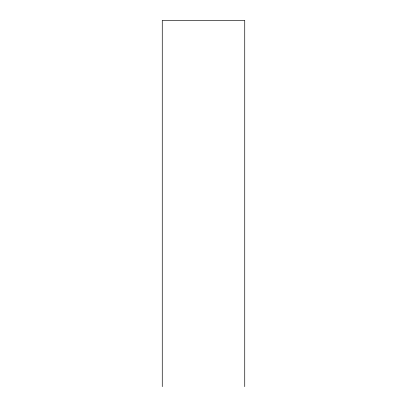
<?xml version="1.0" encoding="UTF-8"?>
<svg xmlns="http://www.w3.org/2000/svg" width="407" height="407" viewBox="0 0 407 407"><rect width="100%" height="100%" fill="white"/><g stroke="black" fill="none" stroke-linecap="round" stroke-linejoin="round"><path stroke-width="0.61" d="M244.734 386.65L244.734 20.35L162.266 20.35L162.266 386.65"/></g></svg>
